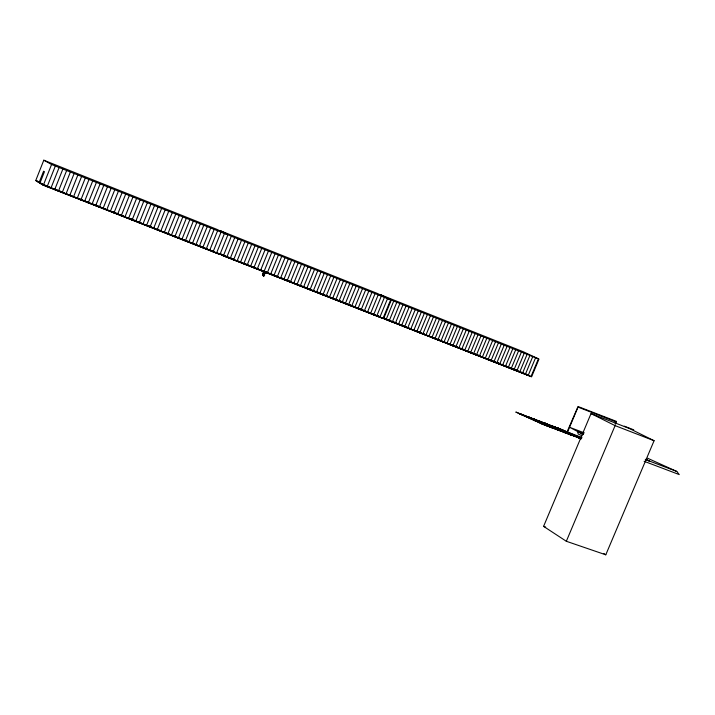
<?xml version="1.0" encoding="UTF-8"?>
<svg xmlns="http://www.w3.org/2000/svg" width="715" height="715" viewBox="0 0 715 715"><rect width="100%" height="100%" fill="white"/><g stroke="black" fill="none" stroke-linecap="round" stroke-linejoin="round"><path stroke-width="1.07" d="M262.789 273.881L263.048 273.327A4.549 1.582 -68.7 0 0 263.442 272.737L263.504 272.621A3.781 1.323 -68.8 0 1 263.719 272.299L271.763 252.386M263.71 274.167L263.737 274.042A1.35 0.474 -68.8 0 0 264.014 273.756L264.219 273.47A5.604 1.948 -68.7 0 0 264.756 272.29L264.818 272.058A7.007 2.44 -68.7 0 1 264.353 273.058L263.933 273.747M263.737 274.104L263.835 274.042A1.823 0.635 -68.8 0 0 264.112 273.631L264.881 272.04M264.577 273.881L264.863 273.139M264.398 274.167L264.407 274.149A2.529 0.885 -68.8 0 1 264.21 274.667L264.586 273.639M263.174 274.453L263.156 274.39A2.234 0.778 -68.8 0 0 263.013 274.694L262.923 274.819A3.209 1.126 -68.8 0 0 262.771 275.248L262.789 275.293A3.673 1.278 -68.8 0 0 262.906 275.025L263.066 274.819A3.155 1.099 -68.8 0 0 263.174 274.453A2.404 0.84 -68.8 0 0 263.031 274.757L262.932 275.007A3.423 1.198 -68.8 0 0 262.807 275.338A3.164 1.108 -68.8 0 1 262.932 275.123L263.772 275.91M265.167 272.397L264.639 273.505A4.397 1.537 -68.8 0 1 264.773 273.184L265.015 272.46A6.73 2.36 -68.7 0 1 265.167 272.058L265.238 272.066M262.771 274.873L262.995 275.087A1.85 0.643 -68.8 0 1 262.843 275.382M263.638 275.427L263.62 275.472A2.181 0.76 -68.8 0 0 263.504 275.784A3.244 1.135 -68.8 0 0 263.692 275.355L263.844 274.971M262.986 274.748L263.111 274.265M263.96 274.649L263.951 274.229A7.677 2.69 -68.8 0 1 264.13 273.836L264.085 274.14A5.649 1.984 -68.8 0 1 264.264 273.854L264.38 273.559A2.976 1.046 -68.8 0 1 264.496 273.291L264.041 274.614A3.575 1.251 -68.7 0 0 264.112 274.739M35.75 180.529L43.803 160.205L217.119 229.444L227.879 234.869L219.934 254.531L43.338 185.23L35.75 180.529L39.906 182.164M43.338 185.23L51.56 164.495L43.803 160.205M55.341 166.005L47.119 186.722L43.722 184.613M59.122 167.507L50.899 188.206L47.467 186.088M54.671 189.681L62.884 169.008M66.647 170.51L58.442 191.164L54.948 189.028M70.392 172.011L62.196 192.63L59.551 191.021M74.137 173.504L65.941 194.105L63.278 192.487M77.872 174.996L69.686 195.57L66.995 193.944M81.599 176.48L73.413 197.036L70.705 195.401M85.317 177.964L77.14 198.502L74.414 196.857M89.026 179.447L80.858 199.959L78.105 198.305M92.727 180.922L84.567 201.416L81.787 199.753M96.427 182.397L88.267 202.863L85.469 201.201M100.109 183.871L91.958 204.311L89.143 202.64M103.791 185.337L95.64 205.759L92.807 204.079M107.465 186.803L99.322 207.207L96.462 205.518M262.727 275.043L262.762 275.239A3.843 1.341 -68.8 0 0 262.959 274.801M111.129 188.268L102.996 208.646L100.109 206.948M106.651 210.085L114.784 189.725M110.307 211.515L118.431 191.182M122.077 192.639L113.953 212.945L111.308 211.399M125.706 194.087L117.591 214.375L113.149 211.783M129.335 195.535L121.228 215.796L116.751 213.195M132.954 196.983L124.848 217.226L120.343 214.607M136.565 198.421L128.468 218.638L125.742 217.065M140.167 199.86L132.078 220.059L130.246 219.005M143.76 201.29L135.68 221.471L132.918 219.88M147.353 202.729L139.273 222.883L136.494 221.284M150.928 204.159L142.857 224.287L140.06 222.687M154.503 205.58L146.441 225.69L143.626 224.081M158.069 207.01L150.007 227.093L147.174 225.475M161.635 208.431L153.573 228.496L149.775 226.333M165.183 209.844L157.13 229.89L153.305 227.719M168.731 211.256L160.678 231.285L156.835 229.104M172.261 212.668L164.227 232.67L160.348 230.48M175.792 214.08L167.757 234.064L164.218 232.062M179.313 215.483L171.287 235.45L167.721 233.439M182.834 216.886L174.809 236.826L171.225 234.815M186.338 218.29L178.321 238.202L174.719 236.182M189.841 219.684L181.833 239.579L178.205 237.55M193.336 221.078L185.328 240.955L180.77 238.408M196.822 222.472L188.823 242.322L186.99 241.304M263.692 275.266L263.781 274.828M200.298 223.867L192.308 243.69L187.696 241.125M203.775 225.252L195.785 245.057L192.996 243.511M207.234 226.628L199.253 246.416L196.455 244.87M210.693 228.014L202.72 247.783L199.905 246.219M214.151 229.39L206.179 249.133L203.346 247.578M217.592 230.766L209.629 250.491L205.831 248.4M221.033 232.134L213.07 251.841L209.254 249.741M224.456 233.51L216.502 253.19L212.668 251.081M223.357 255.881L231.303 236.236L220.479 230.784L377.413 293.472L390.631 299.835L382.954 318.506L223.357 255.881L218.513 253.226M234.708 237.594L226.771 257.221L220.926 254.031M238.113 238.953L230.176 258.553L224.304 255.353M241.509 240.311L233.582 259.894L229.971 257.927M244.896 241.661L236.978 261.225L231.535 258.267M248.275 243.011L240.365 262.548L236.719 260.573M251.653 244.36L243.744 263.88L240.079 261.896M255.023 245.71L247.113 265.202L244.36 263.71M258.383 247.05L250.482 266.525L245.862 264.032M261.735 248.391L253.843 267.839L250.134 265.837M265.086 249.723L257.194 269.162L253.468 267.151M268.429 251.054L260.546 270.476L256.792 268.456M275.087 253.718L267.222 273.094L262.485 270.556M278.412 255.041L270.547 274.399L265.792 271.852M281.728 256.363L273.863 275.695L270.047 273.657M285.035 257.686L277.179 277L273.344 274.953M264.72 273.21L264.773 273.076A2.109 0.742 -68.8 0 0 264.657 273.353M288.342 259.009L280.486 278.296L276.633 276.249M291.631 260.323L283.792 279.592L279.923 277.536M294.92 261.636L287.081 280.888L282.228 278.305M298.2 262.941L290.37 282.175L286.465 280.11M301.48 264.246L293.651 283.462L289.736 281.388M304.751 265.551L296.922 284.749L292.989 282.666M308.013 266.856L300.193 286.027L296.546 284.105L314.198 290.987M311.266 268.161L303.455 287.314L300.711 285.857M314.52 269.457L306.708 288.592L302.114 286.17M317.764 270.753L309.961 289.861L304.42 286.947M320.999 272.04L313.206 291.139L309.497 289.191M324.226 273.327L316.441 292.408L312.714 290.451M327.452 274.614L319.668 293.668L314.993 291.219M330.67 275.901L322.894 294.938L317.263 291.988M263.996 273.595L264.157 273.496A2.592 0.903 -68.8 0 1 263.889 274.104L264.184 274.077M333.887 277.188L326.112 296.198L322.34 294.231M337.087 278.466L329.32 297.458L325.54 295.483M340.286 279.744L332.52 298.718L327.774 296.242M343.477 281.013L335.719 299.969L332.859 298.486M346.668 282.291L338.91 301.221L335.085 299.236M349.85 283.56L342.101 302.472L337.301 299.978M353.022 284.82L345.282 303.723L339.491 300.72M356.186 286.089L348.455 304.965L345.551 303.464M359.35 287.35L351.619 306.208L347.731 304.197M362.505 288.61L354.783 307.45L349.903 304.93M365.66 289.87L357.938 308.692L353.04 306.163M368.797 291.121L361.084 309.926L355.194 306.887M371.934 292.372L364.23 311.159L357.33 307.602M375.071 293.624L367.367 312.392L362.416 309.845M378.19 294.875L370.495 313.617L366.527 311.579M381.31 296.117L373.614 314.841L368.073 311.99M384.429 297.36L376.733 316.066L373.024 314.162M387.53 298.602L379.853 317.29L375.196 314.904M383.589 318.756L391.266 300.094M386.055 319.721L393.733 301.078L380.46 294.696L523.219 351.726L538.422 358.832L530.995 376.599L382.132 317.71M396.816 302.311L389.148 320.937L383.508 318.05M399.9 303.535L392.24 322.152L383.749 317.818M402.983 304.769L395.324 323.359L389.639 320.463M406.048 305.993L398.398 324.565L393.652 322.143M409.114 307.218L401.473 325.772L395.753 322.858M412.18 308.433L404.538 326.978L398.8 324.056M415.227 309.658L407.595 328.176L400.883 324.762M418.275 310.873L410.642 329.374L405.834 326.934M421.323 312.089L413.69 330.571L407.908 327.631M263.156 274.694L263.04 275.159M264.461 273.505L264.684 272.978A10.671 3.709 -68.7 0 0 264.854 272.522L265.033 272.093M265.006 272.513L264.791 272.781M424.361 313.295L416.738 331.76L412.859 329.803M427.391 314.511L419.768 332.958L414.915 330.5M430.412 315.717L422.797 334.146L415.978 330.696M433.433 316.924L425.827 335.335L418.99 331.876M436.445 318.121L428.848 336.515L422.967 333.548M439.457 319.328L431.86 337.695L427.928 335.71M442.46 320.526L434.863 338.874L429.938 336.39M445.454 321.723L437.866 340.054L434.899 338.561M448.439 322.912L440.86 341.234L435.9 338.731M451.424 324.101L443.854 342.405L438.876 339.902M454.409 325.289L446.839 343.575L440.851 340.572M457.377 326.478L449.815 344.746L444.212 341.931M460.353 327.667L452.792 345.908L446.231 342.619M463.311 328.846L455.759 347.079L450.119 344.255M466.269 330.026L458.717 348.241L454.955 346.355M264.014 273.38A1.367 0.483 -68.7 0 0 264.166 273.148L263.62 273.523M469.219 331.206L461.675 349.403L456.009 346.56M472.168 332.386L464.625 350.556L458.941 347.713M475.109 333.556L467.574 351.709L460.925 348.393M478.04 334.727L470.506 352.87L465.751 350.493M480.972 335.898L473.446 354.014L469.621 352.111M483.894 337.06L476.369 355.167L471.587 352.781M486.808 338.231L479.3 356.311L473.536 353.442M489.721 339.393L482.214 357.455L475.475 354.104M492.635 340.555L485.127 358.599L477.406 354.765M495.531 341.707L488.032 359.743L483.197 357.339M498.426 342.869L490.937 360.878L486.084 358.474M501.322 344.022L493.833 362.022L487.996 359.118M504.209 345.175L496.719 363.149L489.9 359.77M507.087 346.319L499.606 364.284L493.743 361.379M509.965 347.472L502.484 365.419L498.57 363.47M263.889 274.194L263.898 274.176A1.662 0.581 -68.8 0 0 263.737 274.346L263.889 274.194A1.734 0.608 -68.8 0 1 263.808 274.444M512.834 348.616L505.362 366.545L497.497 362.657M515.694 349.76L508.231 367.671L504.29 365.723M518.554 350.904L511.1 368.797L506.157 366.357M521.414 352.039L513.96 369.914L508.016 366.983M524.256 353.174L516.811 371.031L511.851 368.582M527.107 354.309L519.662 372.149L513.692 369.208M529.94 355.444L522.504 373.266L515.515 369.825M532.773 356.579L525.337 374.383L519.34 371.425M535.598 357.706L528.171 375.491L523.157 373.024M539.003 359.064L531.576 376.832L524.408 373.364M543.588 526.365L591.019 413.601L629.334 428.464L654.082 440.717L605.784 554.795L566.325 541.273L543.588 526.365L545.679 527.089M615.123 423.906L615.981 421.85L578.042 407.103L567.54 432.092L556.556 427.472L564.394 430.662M615.588 424.084L616.25 421.314L578.042 406.522L567.067 431.914L567.308 432.647M566.325 541.273L615.097 425.631L591.019 413.601M264.773 272.755L265.077 272.102L264.863 272.549M264.988 272.317L265.042 272.209A4.925 1.716 -68.7 0 1 264.648 272.951L264.639 272.951M264.943 272.862L265.345 271.986L265.122 272.451M263.013 273.479L263.022 273.532A9.286 3.226 -68.7 0 0 263.54 272.585L263.915 271.861L260.117 269.761M264.434 272.746L264.487 272.63A10.707 3.763 -68.8 0 1 264.693 272.183L264.738 272.084A8.866 3.11 -68.8 0 1 264.907 271.727M264.827 271.852L264.041 273.103A1.805 0.626 -68.7 0 0 264.532 272.317L264.604 272.138A19.198 6.65 -68.6 0 0 264.961 271.575M264.854 271.915L264.818 272.004A4.442 1.546 -68.7 0 1 264.085 273.505L264.139 273.443M264.166 274.676L263.951 274.363A9.322 3.244 -68.8 0 0 264.219 273.765L264.639 272.692A7.508 2.61 -68.7 0 1 264.434 273.157L264.237 273.604L264.568 273.032M264.782 272.549L264.872 272.335M263.12 273.899L263.192 273.747A4.996 1.743 -68.8 0 1 263.54 273.148L263.737 273.032M263.334 273.434L263.317 273.479A2.771 0.965 -68.8 0 1 263.612 272.916A2.216 0.769 -68.8 0 0 263.808 272.647A3.218 1.126 -68.8 0 1 264.058 272.12L264.371 271.298M264.193 271.718L264.05 271.977A4.808 1.671 -68.7 0 1 263.906 272.272L263.862 272.192A13.719 4.755 -68.7 0 0 264.166 271.593L264.255 271.637A10.582 3.673 -68.7 0 1 263.79 272.585L263.835 272.665A5.425 1.886 -68.7 0 0 264.21 271.932L264.523 271.343L264.264 271.816M264.675 272.183L264.711 272.111A3.361 1.171 -68.7 0 1 263.889 273.541L263.889 273.496M262.95 273.809L263.129 273.514A4.942 1.716 -68.7 0 0 263.728 272.424L263.737 272.406A3.021 1.055 -68.7 0 0 264.058 271.87A1.35 0.474 -68.7 0 0 263.898 272.049A2.86 0.992 -68.7 0 1 263.603 272.54L263.719 272.513M264.443 271.441L264.479 271.378A6.578 2.288 -68.7 0 1 264.094 272.075L264.175 271.897M263.853 272.415L264.014 271.852M264.63 271.941L264.622 271.95A4.862 1.698 -68.7 0 1 263.915 272.728L263.871 272.638A1.68 0.59 -68.8 0 1 263.951 272.379L264.041 272.192M264.577 272.138L264.586 272.12A3.664 1.278 -68.7 0 1 263.656 273.139L263.728 273.139M264.041 271.486L263.531 272.469A5.47 1.904 -68.7 0 1 263.048 273.327L263.084 273.353M263.862 271.923L263.799 272.04A8.92 3.101 -68.7 0 1 263.585 272.451L263.585 272.451M263.603 272.719L263.576 272.79A4.344 1.51 -68.7 0 1 263.183 273.479L263.129 273.568A3.781 1.314 -68.7 0 0 263.317 273.112M263.638 272.853L263.504 273.121A4.067 1.421 -68.8 0 0 263.272 273.648A2.789 0.974 -68.8 0 1 263.147 273.863M264.541 272.326L264.353 272.344A6.48 2.252 -68.7 0 1 263.755 272.907L263.853 272.871A7.57 2.637 -68.7 0 0 264.264 272.522L264.336 272.433M263.227 273.237L263.183 273.318A2.109 0.742 -68.8 0 0 263.048 273.559L263.075 273.648M263.433 273.398L263.451 273.38A1.662 0.581 -68.8 0 0 263.183 273.925A1.394 0.483 -68.8 0 1 263.075 274.185M264.246 272.916L264.094 273.103A1.305 0.456 -68.7 0 1 263.871 273.237L263.817 273.273M263.871 272.638L264.085 272.379A5.032 1.752 -68.7 0 0 264.648 271.772A5.827 2.029 -68.7 0 0 264.916 271.387L264.899 271.369A5.354 1.868 -68.7 0 1 264.336 271.986A3.378 1.18 -68.7 0 1 264.148 272.209M264.845 271.629L264.702 271.798A4.362 1.519 -68.7 0 1 263.996 272.612L263.924 272.674M264.881 271.396L264.863 271.423A4.353 1.519 -68.7 0 1 264.058 272.352L264.041 272.37M263.915 273.067L264.103 272.871A2.923 1.019 -68.7 0 0 264.407 272.478A2.681 0.938 -68.8 0 1 264.559 272.254L264.041 272.987M264.505 271.637L264.541 271.593A6.667 2.324 -68.7 0 0 264.764 271.325A6.06 2.109 -68.7 0 1 264.479 271.629L264.461 271.646M264.622 274.676L264.586 274.694A8.053 2.815 -68.7 0 1 264.157 274.828L264.148 274.837A8.16 2.851 -68.7 0 0 264.461 274.801L264.559 274.757M264.13 275.82L264.47 275.32A2.86 1.001 -68.8 0 0 264.63 274.9A2.923 1.028 -68.8 0 0 264.47 275.266A1.591 0.554 -68.8 0 1 264.309 275.659M263.406 274.721L263.004 275.025A2.771 0.965 -68.8 0 1 262.816 275.338M523.782 415.299L515.81 412.063L527.518 417.015M524.175 415.424L532.514 418.829M535.606 419.785L527.67 416.559L539.351 421.493M535.991 419.902L541.487 422.011M542.238 422.297L553.169 426.435M553.919 426.721L558.987 428.643L551.122 425.443M525.65 416.157L518.983 413.511L520.475 414.2M537.474 420.635L530.843 418.007L532.335 418.686M542.614 422.467L549.209 425.085L547.717 424.397M554.295 426.891L560.855 429.492L559.353 428.812M581.938 437.544L520.851 414.369L522.343 415.049M527.893 417.185L522.719 415.218L530.521 418.382M539.727 421.662L534.588 419.714L536.831 420.751M546.358 424.183L553.714 427.141M558.04 428.607L565.359 431.556M644.108 461.273L679.25 474.581L676.792 471.444L647.54 458.208M531.477 418.758L567.236 432.414M532.398 419.249L525.337 416.425M544.231 423.727L537.206 420.921M550.487 426.069L557.852 429.036M562.178 430.493L569.498 433.442M581.706 438.098L527.214 417.283M553.875 427.677L541.344 422.815M554.634 427.963L565.574 432.101M566.325 432.387L579.025 437.08M538.815 422.118L545.867 424.942M550.639 426.605L556.145 428.714M567.844 433.138L560.489 430.18M580.964 438.232L572.134 434.595M539.745 422.61L531.352 419.178M540.701 422.985L551.578 427.087M552.534 427.463L567.12 433.272M581.027 438.286L574.404 435.623M541.049 423.343L548.512 426.158L546.242 425.112M552.901 427.829L560.31 430.618M564.662 432.28L572.009 435.051M581.072 438.492L576.37 436.981M580.848 438.42L534.561 420.652M562.589 431.663L550.604 427.052M564.296 432.378L574.288 436.087M581.063 438.724L575.95 436.525M547.708 426.256L541.005 423.602M559.55 430.734L552.883 428.097M565.44 432.968L555.564 428.848M574.091 435.935L581.063 438.876M584.298 432.888L569.685 427.329L583.422 434.568M582.126 435.81L578.158 434.005L577.765 431.672L582.966 433.648M583.091 433.871L581 433.076L583.1 434.014M645.734 459.388L649.667 461.086L645.288 459.423M645.502 459.566L676.792 471.444M521.387 414.146L529.332 417.372M533.193 418.624L544.294 423.289M539.441 421.019L547.341 424.227M624.329 426.185L633.749 429.84M615.097 425.631L654.082 440.717M36.581 181.038L40.719 182.665M37.412 181.556L40.523 182.781M38.244 182.075L40.326 182.888M42.185 183.818L39.084 182.593L43.597 171.207L44.455 171.698L39.924 183.12L45.108 185.158M94.88 204.696L97.991 205.92M131.176 218.951L134.286 220.166M147.773 225.457L150.883 226.682M191.325 242.564L194.435 243.779M198.582 245.415L201.693 246.63M220.64 254.075L223.75 255.291M227.888 256.917L230.999 258.142M264.157 271.155L267.258 272.379M271.405 274.006L274.515 275.23M280.727 277.67L283.837 278.886M287.984 280.512L291.094 281.737M316.995 291.908L320.097 293.123M324.244 294.75L327.354 295.974M331.501 297.601L334.602 298.825M340.823 301.265L343.933 302.481M380.166 316.709L377.082 315.503L382.954 318.506M383.276 317.934L387.423 319.56M393.634 322L396.745 323.225M400.892 324.851L404.002 326.067M437.169 339.089L440.279 340.313M444.426 341.94L447.536 343.164M451.683 344.791L456.867 346.829M461.014 348.455L464.115 349.671M490.034 359.851L493.144 361.066M497.291 362.693L500.393 363.917M504.54 365.544L509.724 367.582M511.797 368.395L516.981 370.433M40.773 183.648L44.929 185.274M47.002 186.088L52.204 188.134M54.277 188.948L64.672 193.023M68.828 194.659L71.938 195.883M76.094 197.51L81.287 199.548M83.369 200.37L88.562 202.408M90.644 203.221L105.185 208.932M113.497 212.194L117.653 213.83M121.809 215.456L124.928 216.681M129.084 218.316L134.277 220.354M136.359 221.167L141.552 223.205M147.782 225.654L154.02 228.103M157.13 229.327L161.286 230.954M165.442 232.59L170.644 234.627M172.717 235.441L177.91 237.487M179.992 238.301L185.185 240.338M187.267 241.152L197.653 245.236M201.809 246.863L207.001 248.9M209.084 249.723L214.277 251.76M219.755 253.914L227.021 256.765M229.095 257.579L234.288 259.617M236.361 260.43L241.554 262.468M243.627 263.281L250.894 266.132M252.967 266.945L258.16 268.983M260.233 269.796L270.61 273.872M274.766 275.507L277.876 276.723M282.023 278.358L287.216 280.396M289.289 281.209L294.482 283.247M318.354 292.614L323.538 294.651M325.611 295.465L330.804 297.503M332.877 298.316L347.41 304.027M349.483 304.84L354.676 306.878M356.749 307.691L367.126 311.767M371.282 313.393L374.392 314.618M382.668 317.862L390.971 321.124M393.044 321.938L410.696 328.873M413.806 330.089L420.036 332.538M422.109 333.351L427.302 335.389M429.375 336.202L436.642 339.053M438.724 339.875L443.908 341.913M445.99 342.726L463.633 349.653M467.789 351.28L472.973 353.317M475.055 354.139L480.239 356.177M482.321 356.991L487.505 359.028M489.587 359.842L516.579 370.433M518.652 371.255L523.845 373.293M41.622 184.175L88.186 202.452M90.26 203.266L164.763 232.509M166.836 233.322L217.539 253.226M220.953 254.567L380.005 316.995M383.097 318.211L527.607 374.937M42.48 184.702L218.736 253.879M222.151 255.219L381.479 317.755M384.572 318.97L529.297 375.768M51.56 164.495L227.879 234.869M231.303 236.236L390.631 299.835M393.733 301.078L538.422 358.832M577.765 431.672L582.788 433.951M567.96 432.289L571.714 434.005M574.914 435.462L562.92 430.376M575.298 435.641L576.808 436.329M559.729 428.92L562.544 430.207M567.049 432.262L571.392 434.309M570.248 433.728L571.759 434.416M576.299 436.49L578.533 437.249M580.473 438.402L578.909 437.419M561.23 429.67L562.732 430.35M571.768 434.479L574.601 435.775M579.159 437.857L580.938 438.67M555.984 427.722L544.919 423.066L547.717 424.344M556.172 427.749L560.301 429.635M560.489 429.778L569.542 433.862M569.739 434.005L573.913 435.918M548.092 424.513L550.899 425.8M551.274 425.97L555.028 427.686M555.403 427.856L558.227 429.143M558.603 429.322L560.113 430.01M562.759 431.217L578.73 437.392M564.653 432.083L566.924 433.12M567.308 433.299L568.827 433.987M569.203 434.166L577.103 437.106M549.585 425.255L551.086 425.943M554.089 427.311L555.591 427.999M558.227 429.206L559.738 429.894M560.113 430.064L562.946 431.36M567.496 433.442L569.399 434.309M569.784 434.488L571.303 435.185L562.392 431.511M544.481 423.325L548.611 425.211M548.789 425.354L557.843 429.429M558.031 429.581L562.204 431.485M539.548 421.528L555.367 428.821M532.711 418.865L534.212 419.544M539.083 421.779L540.969 422.637M543.23 423.673L546.063 424.969M546.439 425.148L550.228 426.873M532.881 418.999L536.634 420.715M537.01 420.885L539.825 422.181M540.2 422.351L541.711 423.039M543.972 424.075L529.475 418.32M548.897 426.328L550.407 427.025M527.724 417.051L543.534 424.344M543.731 424.37L553.642 428.5L538.726 422.556M645.931 459.361L646.539 459.665M263.084 275.695L263.415 275.874A5.952 2.082 -68.7 0 0 263.54 275.927M217.038 252.949L219.934 254.531M107.679 209.978L109.431 211.005M104.041 208.548L105.784 209.566M603.907 553.598L605.784 554.795M262.477 275.078L262.798 275.588M263.799 273.47L263.808 273.488A2.69 0.938 -68.8 0 0 263.701 273.327M263.245 274.167L263.245 274.185A1.895 0.661 -68.8 0 0 263.254 273.97M263.585 275.704A2.315 0.813 -68.8 0 1 263.844 275.087M264.559 271.432A3.226 1.126 -68.8 0 0 264.398 271.62L264.443 271.602A1.752 0.608 -68.7 0 0 264.666 271.343M263.638 275.91A2.851 1.001 -68.8 0 1 263.862 275.838M264.407 273.541L264.586 273.273A2.538 0.885 -68.8 0 1 264.398 273.541"/></g></svg>
